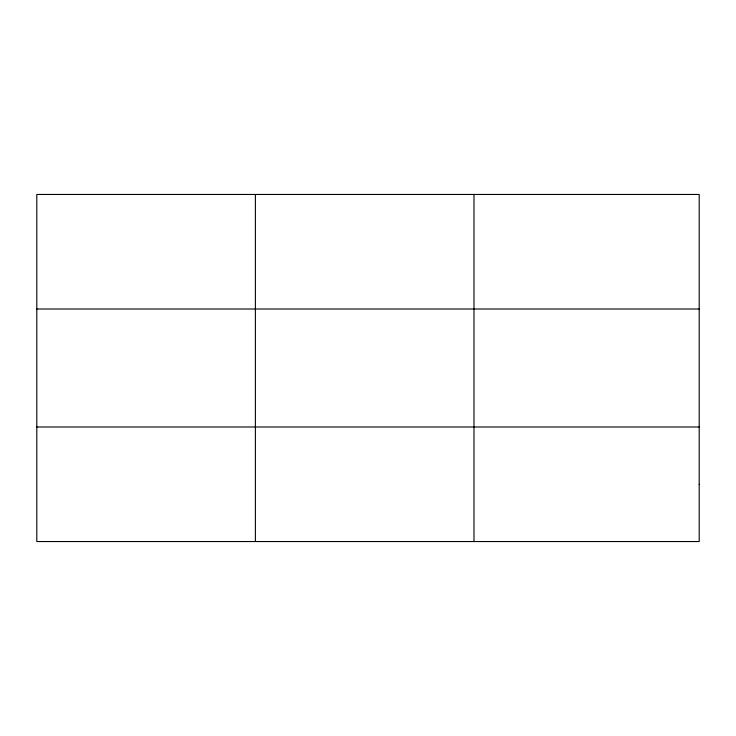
<?xml version="1.0" encoding="UTF-8"?>
<svg xmlns="http://www.w3.org/2000/svg" width="736" height="736" viewBox="0 0 736 736"><rect width="100%" height="100%" fill="white"/><g stroke="black" fill="none" stroke-linecap="round" stroke-linejoin="round"><path stroke-width="1.1" d="M255.392 541.54L255.392 194.46M473.984 541.54L473.984 194.46M36.8 309L699.2 309M36.8 427L699.2 427M699.2 484.27L699.2 541.54L36.8 541.54L36.8 194.46L699.2 194.46L699.2 484.27"/></g></svg>
